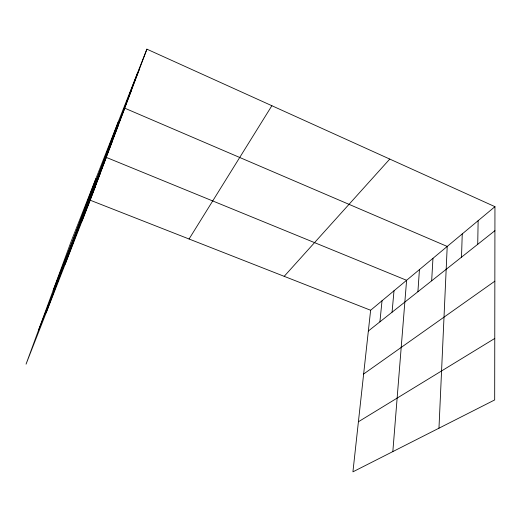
<?xml version="1.0" encoding="UTF-8"?>
<svg xmlns="http://www.w3.org/2000/svg" width="521" height="521" viewBox="0 0 521 521"><rect width="100%" height="100%" fill="white"/><g stroke="black" fill="none" stroke-linecap="round" stroke-linejoin="round"><path stroke-width="0.78" d="M494.95 206.674L494.683 399.939L352.925 471.837L370.626 310.255L494.95 206.674L146.902 49.163L71.429 240.695L26.05 364.146L90.198 200.207L146.902 49.163M477.724 244.31L478.135 220.683M461.508 257.166L462.244 233.922M438.969 428.197L447.213 246.446L124.747 108.179L53.168 290.373M431.662 280.826L432.964 258.318M417.907 291.727L419.444 269.585M392.834 451.596L406.595 280.291L106.277 157.388L38.469 330.36M392.059 312.216L394.006 290.777M379.913 321.841L382.03 300.754M46.141 312.808L95.864 178.683M65.118 264.31L118.267 121.836M82.071 220.989L137.733 72.426M122.715 112.51L131.67 89.736M109.501 147.782L118.228 125.548M103.471 163.874L112.08 141.92M92.25 193.825L100.618 172.458M87.02 207.781L95.271 186.707M129.976 93.129L139.042 70.101M189.064 239.002L271.871 105.717M284.192 276.338L389.773 159.074M368.354 331.004L494.917 230.686M363.645 374.006L494.846 281.177M358.415 421.756L494.768 338.448M90.198 200.207L370.626 310.255"/></g></svg>
